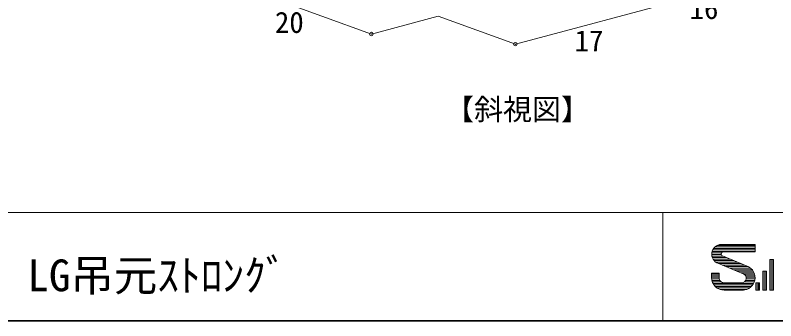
# Model space of a CAD drawing. Units: millimetres on the paper. Extents: x -195 to 195, y -138 to 138.
# Drawn here: x -89.6 to 15.6, y -137.5 to -95.2 of the extents above; entities that cross this region are included whole.
import ezdxf
from ezdxf.enums import TextEntityAlignment as Align

# ---------------------------------------------------------------- set-up
doc = ezdxf.new("R2010")
doc.units = ezdxf.units.MM
doc.header["$PDMODE"] = 32
doc.header["$PDSIZE"] = 0.5
doc.layers.add('0-8_基準線', color=4, linetype='Continuous', lineweight=18)
doc.layers.add('F-0_図面枠', color=4, linetype='Continuous', lineweight=18)
doc.layers.add('F-3_文字2', color=7, linetype='Continuous')
doc.styles.add('ＭＳ ゴシック', font='')
doc.styles.get('ＭＳ ゴシック').set_extended_font_data('MS Gothic')

msp = doc.modelspace()

# ---------------------------------------------------------------- linework, layer by layer
at = {"layer": '0-8_基準線'}
for p, q in [((-20.381, -99.197), (27.915, -86.256)), ((-40.302, -97.8), (-59.096, -90.959)), ((-31.04, -95.318), (-40.302, -97.8)), ((-31.04, -95.318), (-20.381, -99.197))]:
    msp.add_line(p, q, dxfattribs=at)
for p in [(-40.302, -97.8), (-20.381, -99.197)]:
    msp.add_point(p, dxfattribs=at)
at = {"layer": 'F-0_図面枠'}
for p, q in [((-194.75, -122.5), (194.75, -122.5)), ((0, -122.5), (0, -137.5)), ((7.23, -127.261), (12.763, -127.261)), ((7.557, -127.05), (12.763, -127.05)), ((8.1, -126.928), (12.763, -126.928)), ((12.763, -127.961), (12.763, -126.928)), ((6.768, -128.316), (8.109, -128.316)), ((6.779, -128.105), (8.137, -128.105)), ((6.824, -127.894), (12.763, -127.894)), ((6.906, -127.683), (12.763, -127.683)), ((7.035, -127.472), (12.763, -127.472)), ((8.358, -127.961), (12.763, -127.961)), ((6.791, -128.527), (8.322, -128.527)), ((6.848, -128.738), (8.83, -128.738)), ((6.946, -128.949), (9.338, -128.949)), ((7.095, -129.16), (9.847, -129.16)), ((7.324, -129.371), (10.355, -129.371)), ((8.275, -128.508), (11.695, -129.926)), ((14.795, -133.256), (14.795, -129.015)), ((14.795, -129.015), (15.338, -129.015)), ((15.006, -133.256), (15.006, -129.015)), ((15.216, -133.256), (15.216, -129.015)), ((15.338, -133.256), (15.338, -129.015)), ((7.601, -129.526), (11.134, -130.991)), ((7.735, -129.582), (10.864, -129.582)), ((8.243, -129.793), (11.372, -129.793)), ((8.752, -130.003), (11.857, -130.003)), ((9.26, -130.214), (12.162, -130.214)), ((9.769, -130.425), (12.369, -130.425)), ((6.768, -130.925), (7.8, -130.925)), ((6.768, -131.524), (6.768, -130.925)), ((6.769, -131.058), (7.801, -131.058)), ((6.769, -131.269), (7.801, -131.269)), ((6.769, -131.48), (7.801, -131.48)), ((7.8, -131.558), (7.8, -130.925)), ((10.277, -130.636), (12.517, -130.636)), ((10.786, -130.847), (12.625, -130.847)), ((11.27, -131.058), (12.699, -131.058)), ((11.475, -131.269), (12.744, -131.269)), ((11.554, -131.48), (12.762, -131.48)), ((13.829, -130.636), (14.373, -130.636)), ((13.829, -133.256), (13.829, -130.636)), ((14.04, -133.256), (14.04, -130.636)), ((14.251, -133.256), (14.251, -130.636)), ((14.373, -133.256), (14.373, -130.636)), ((6.776, -131.691), (7.814, -131.691)), ((6.809, -131.902), (7.896, -131.902)), ((6.871, -132.113), (8.098, -132.113)), ((6.963, -132.324), (12.568, -132.324)), ((7.093, -132.535), (12.438, -132.535)), ((8.466, -132.224), (11, -132.224)), ((11.29, -132.113), (12.66, -132.113)), ((11.483, -131.902), (12.721, -131.902)), ((11.556, -131.691), (12.755, -131.691)), ((12.863, -133.256), (12.863, -132.257)), ((12.863, -132.257), (13.407, -132.257)), ((13.039, -133.256), (13.039, -132.257)), ((13.25, -133.256), (13.25, -132.257)), ((13.407, -133.256), (13.407, -132.257)), ((7.272, -132.746), (12.26, -132.746)), ((7.526, -132.957), (12.005, -132.957)), ((7.952, -133.168), (11.579, -133.168)), ((8.5, -133.256), (11.175, -133.256)), ((12.863, -133.256), (13.407, -133.256)), ((13.829, -133.256), (14.373, -133.256)), ((14.795, -133.256), (15.338, -133.256))]:
    msp.add_line(p, q, dxfattribs=at)
at = {"layer": 'F-0_図面枠', "color": 7, "lineweight": 35}
msp.add_line((-194.75, -137.5), (194.75, -137.5), dxfattribs=at)
at = {"layer": 'F-0_図面枠'}
for centre, radius, start, end in [((8.118, -128.279), 1.35, 90.76968, 251.60579), ((8.384, -128.245), 0.284, 92.62549, 247.52919), ((11.032, -131.525), 1.731, 269.93188, 67.46921), ((10.932, -131.592), 0.632, 267.5421, 69.85329), ((8.5, -131.524), 1.732, 179.99979, 270.00009), ((8.466, -131.558), 0.666, 179.99979, 270.00009)]:
    msp.add_arc(centre, radius, start, end, dxfattribs=at)

# ---------------------------------------------------------------- texts
at = {"layer": '0-8_基準線', "color": 7, "style": 'ＭＳ ゴシック'}
for s, p in [('16', (3.713, -96.593)), ('20', (-53.642, -98.52)), ('17', (-12.195, -101.082)), ('【斜視図】', (-30.088, -110.567))]:
    msp.add_text(s, height=2.933, dxfattribs=at).set_placement(p, align=Align.BOTTOM_LEFT)
at = {"layer": 'F-3_文字2', "style": 'ＭＳ ゴシック'}
msp.add_text('LG吊元ｽﾄﾛﾝｸﾞ', height=4.399, dxfattribs=at).set_placement((-87.891, -134.722), align=Align.BOTTOM_LEFT)

doc.saveas('drawing.dxf')
